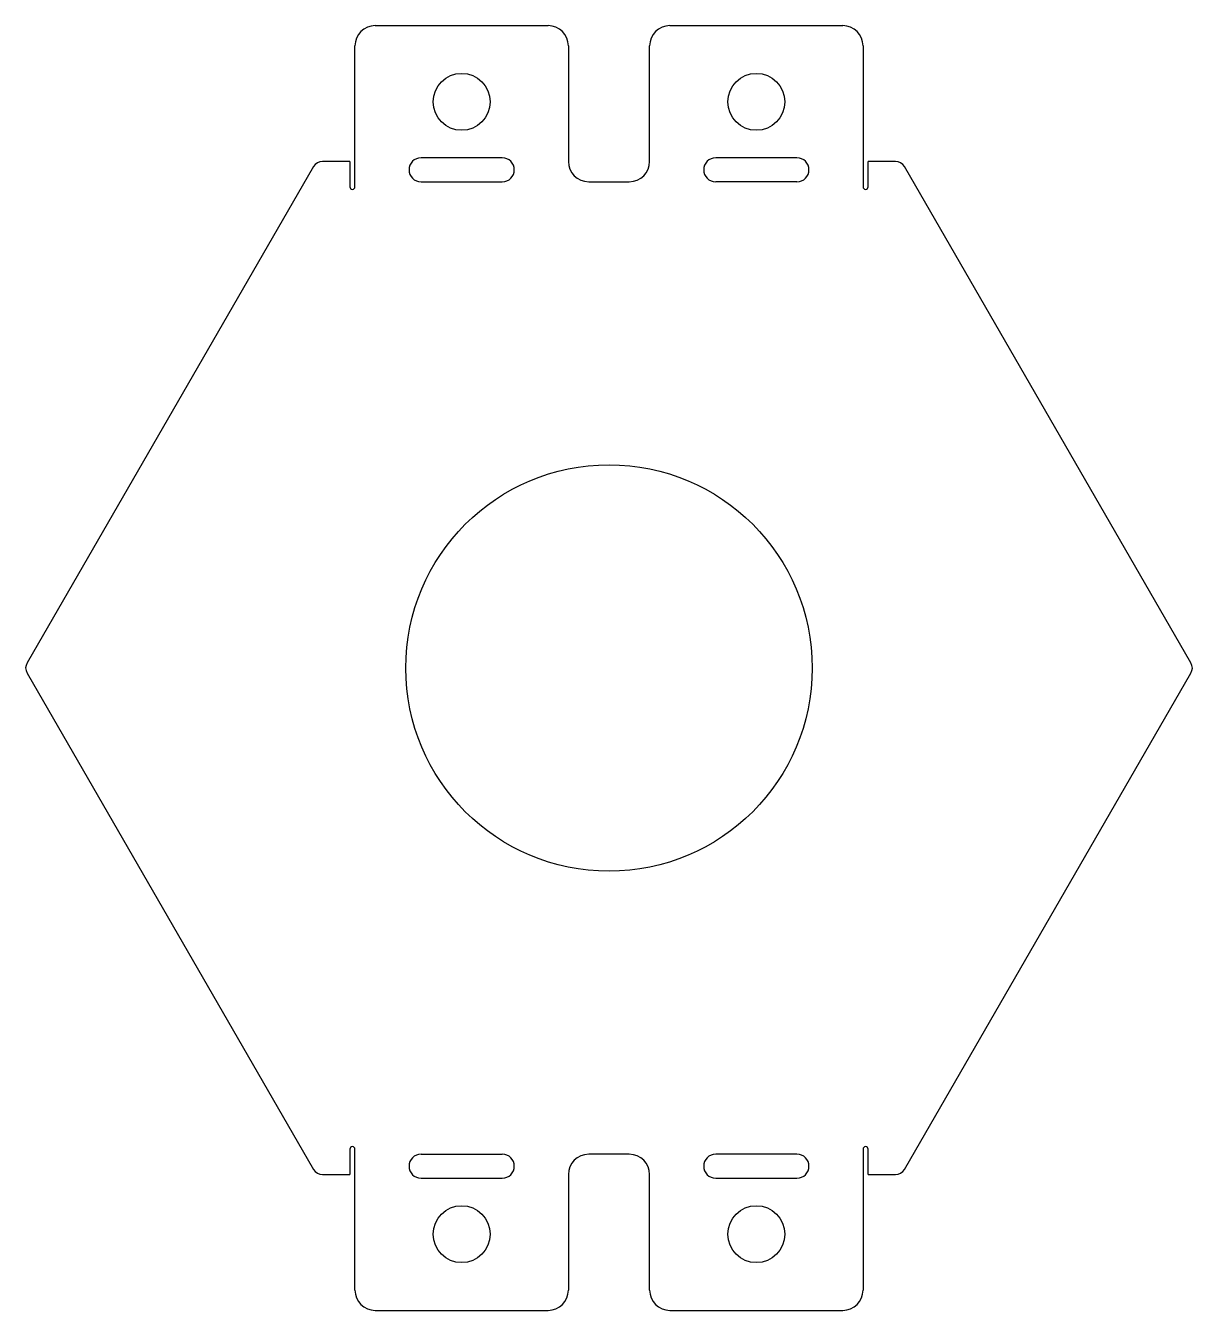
# Model space of a CAD drawing. Header units: millimetres. Extents: x -57 to 57, y -63 to 63.
import ezdxf

# ---------------------------------------------------------------- set-up
doc = ezdxf.new("R2010")
doc.units = ezdxf.units.MM

msp = doc.modelspace()

# ---------------------------------------------------------------- linework, layer by layer
at = {"color": 7, "linetype": 'Continuous', "lineweight": 25}
for p, q in [((-23, 63.21), (-6, 63.21)), ((6, 63.21), (23, 63.21)), ((-25, 47.35), (-25, 61.21)), ((-4, 61.21), (-4, 49.85)), ((4, 49.85), (4, 61.21)), ((25, 61.21), (25, 47.35)), ((-29.07, 49.35), (-57.27, 0.5)), ((-25.5, 49.85), (-28.2, 49.85)), ((-25.5, 49.85), (-25.5, 47.35)), ((-10.5, 50.21), (-18.5, 50.21)), ((18.5, 50.21), (10.5, 50.21)), ((28.2, 49.85), (25.5, 49.85)), ((25.5, 47.35), (25.5, 49.85)), ((57.27, 0.5), (29.07, 49.35)), ((-18.5, 47.85), (-10.5, 47.85)), ((-2, 47.85), (2, 47.85)), ((18.5, 47.85), (10.5, 47.85)), ((-57.27, -0.5), (-29.07, -49.35)), ((29.07, -49.35), (57.27, -0.5)), ((-25.5, -47.35), (-25.5, -49.85)), ((-25, -61.21), (-25, -47.35)), ((-18.5, -47.85), (-10.5, -47.85)), ((2, -47.85), (-2, -47.85)), ((18.5, -47.85), (10.5, -47.85)), ((25, -47.35), (25, -61.21)), ((25.5, -49.85), (25.5, -47.35)), ((-28.2, -49.85), (-25.5, -49.85)), ((-18.5, -50.21), (-10.5, -50.21)), ((-4, -49.85), (-4, -61.21)), ((4, -61.21), (4, -49.85)), ((10.5, -50.21), (18.5, -50.21)), ((25.5, -49.85), (28.2, -49.85)), ((-23, -63.21), (-6, -63.21)), ((6, -63.21), (23, -63.21))]:
    msp.add_line(p, q, dxfattribs=at)
for centre, radius in [((-14.5, 55.71), 2.8), ((14.5, 55.71), 2.8), ((0, 0), 20), ((-14.5, -55.71), 2.8), ((14.5, -55.71), 2.8)]:
    msp.add_circle(centre, radius, dxfattribs=at)
for centre, radius, start, end in [((-23, 61.21), 2, 90, 180), ((-6, 61.21), 2, 0, 90), ((6, 61.21), 2, 90, 180), ((23, 61.21), 2, 0, 90), ((-28.2, 48.85), 1, 90, 150), ((-18.5, 49.03), 1.18, 90, 270), ((-10.5, 49.03), 1.18, 270, 90), ((-2, 49.85), 2, 180, 270), ((2, 49.85), 2, 270, 0), ((10.5, 49.03), 1.18, 90, 270), ((18.5, 49.03), 1.18, 270, 90), ((28.2, 48.85), 1, 30, 90), ((-25.25, 47.35), 0.25, 180, 0), ((25.25, 47.35), 0.25, 180, 0), ((-56.41, 0), 1, 150, 210), ((56.41, 0), 1, 330, 30), ((-25.25, -47.35), 0.25, 0, 180), ((-18.5, -49.03), 1.18, 90, 270), ((-10.5, -49.03), 1.18, 270, 90), ((-2, -49.85), 2, 90, 180), ((2, -49.85), 2, 0, 90), ((10.5, -49.03), 1.18, 90, 270), ((18.5, -49.03), 1.18, 270, 90), ((25.25, -47.35), 0.25, 0, 180), ((-28.2, -48.85), 1, 210, 270), ((28.2, -48.85), 1, 270, 330), ((-23, -61.21), 2, 180, 270), ((-6, -61.21), 2, 270, 0), ((6, -61.21), 2, 180, 270), ((23, -61.21), 2, 270, 0)]:
    msp.add_arc(centre, radius, start, end, dxfattribs=at)

doc.saveas('drawing.dxf')
